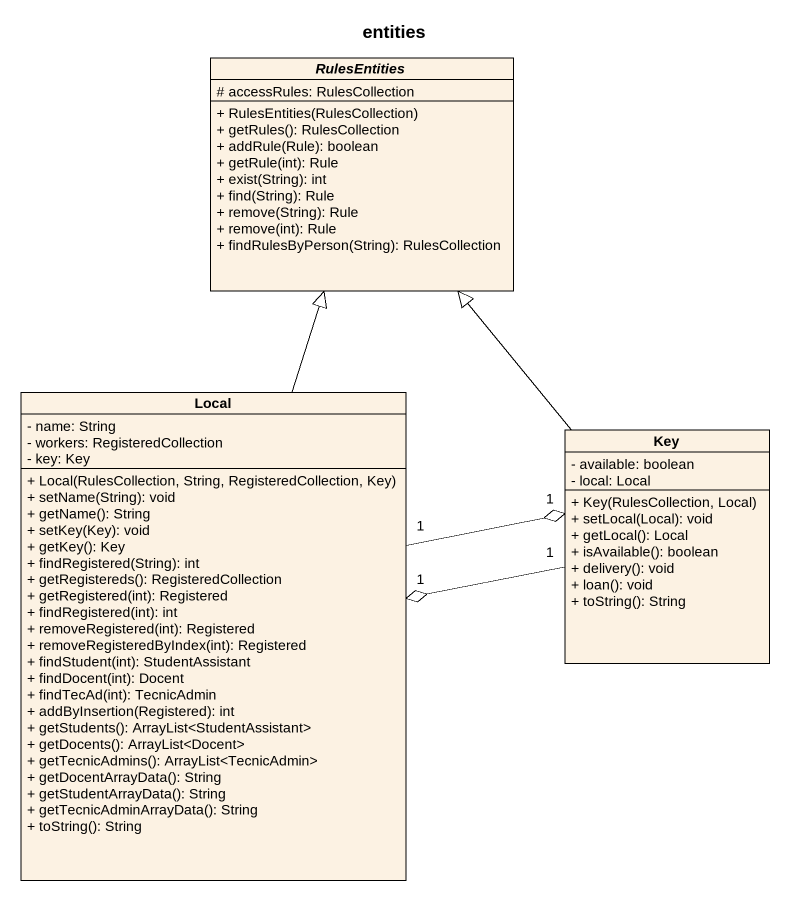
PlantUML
@startuml
title entities
hide circle
hide empty members
skinparam classAttributeIconSize 0
abstract class RulesEntities {
  # accessRules: RulesCollection
  + RulesEntities(RulesCollection)
  + getRules(): RulesCollection
  + addRule(Rule): boolean
  + getRule(int): Rule
  + exist(String): int
  + find(String): Rule
  + remove(String): Rule
  + remove(int): Rule
  + findRulesByPerson(String): RulesCollection
}
class Local {
  - name: String
  - workers: RegisteredCollection
  - key: Key
  + Local(RulesCollection, String, RegisteredCollection, Key)
  + setName(String): void
  + getName(): String
  + setKey(Key): void
  + getKey(): Key
  + findRegistered(String): int
  + getRegistereds(): RegisteredCollection
  + getRegistered(int): Registered
  + findRegistered(int): int
  + removeRegistered(int): Registered
  + removeRegisteredByIndex(int): Registered
  + findStudent(int): StudentAssistant
  + findDocent(int): Docent
  + findTecAd(int): TecnicAdmin
  + addByInsertion(Registered): int
  + getStudents(): ArrayList<StudentAssistant>
  + getDocents(): ArrayList<Docent>
  + getTecnicAdmins(): ArrayList<TecnicAdmin>
  + getDocentArrayData(): String
  + getStudentArrayData(): String
  + getTecnicAdminArrayData(): String
  + toString(): String
}
class Key {
  - available: boolean
  - local: Local
  + Key(RulesCollection, Local)
  + setLocal(Local): void
  + getLocal(): Local
  + isAvailable(): boolean
  + delivery(): void
  + loan(): void
  + toString(): String
}
Local -up-|> RulesEntities
Local "1" -right-o "1" Key
Key -up-|> RulesEntities
Key "1" -left-o "1" Local
@enduml
